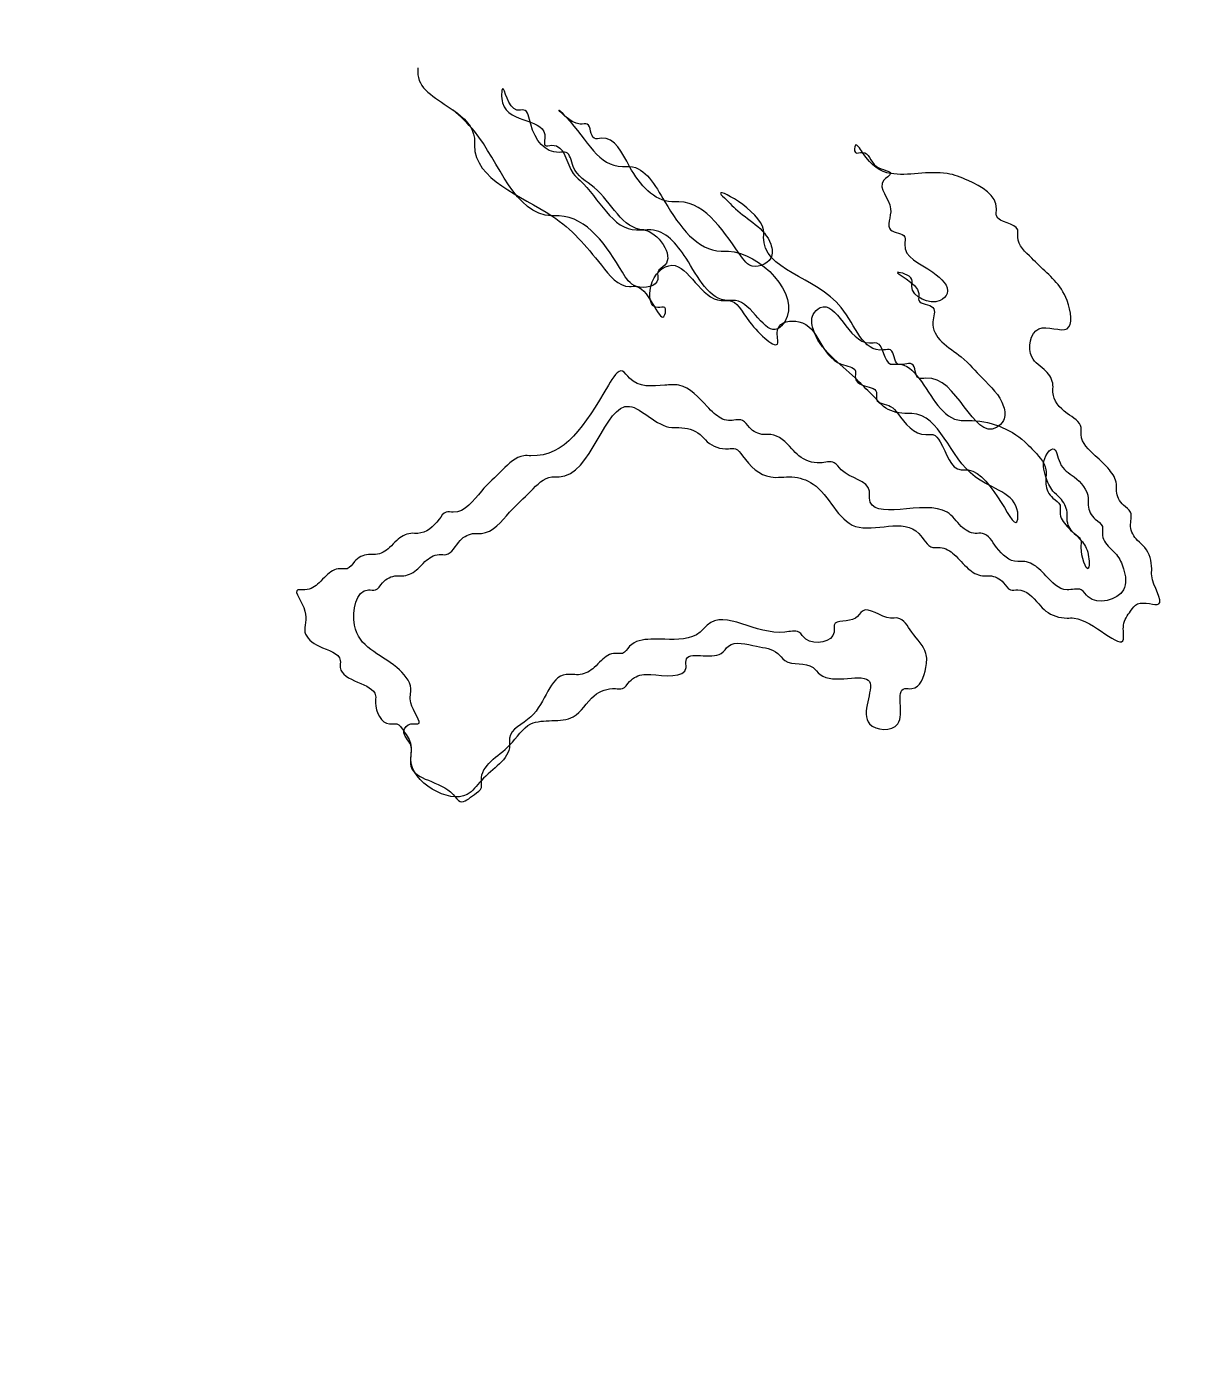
# Model space of a CAD drawing. Header units: metres. Extents: x 0 to 100, y 0 to 141.
# Drawn here: x 87.015 to 91.15, y 8 to 12.769 of the extents above; entities that cross this region are included whole.
import ezdxf

# ---------------------------------------------------------------- set-up
doc = ezdxf.new("R2010")
doc.units = ezdxf.units.M

msp = doc.modelspace()

# ---------------------------------------------------------------- linework, layer by layer
msp.add_spline([(88.4, 12.625), (88.4, 12.6), (88.525, 12.475), (88.6, 12.375), (88.6, 12.35), (88.875, 12.1), (89.05, 11.925), (89.15, 11.85), (89.175, 11.85), (89.275, 11.75), (89.275, 11.775), (89.25, 11.775), (89.225, 11.85), (89.3, 11.925), (89.475, 11.8), (89.5, 11.8), (89.575, 11.725), (89.675, 11.65), (89.675, 11.7), (89.75, 11.725), (89.9, 11.575), (89.95, 11.55), (89.95, 11.525), (89.975, 11.5), (90.025, 11.475), (90.025, 11.45), (90.075, 11.425), (90.1, 11.4), (90.2, 11.325), (90.225, 11.325), (90.25, 11.3), (90.325, 11.2), (90.35, 11.2), (90.525, 11.025), (90.525, 11.05), (90.375, 11.175), (90.15, 11.4), (90.125, 11.4), (90.05, 11.425), (90.025, 11.45), (89.975, 11.5), (89.95, 11.525), (89.8, 11.7), (89.8, 11.75), (89.825, 11.775), (90, 11.65), (90.025, 11.65), (90.075, 11.575), (90.1, 11.575), (90.175, 11.525), (90.325, 11.375), (90.35, 11.375), (90.55, 11.3), (90.575, 11.275), (90.625, 11.2), (90.625, 11.15), (90.65, 11.1), (90.675, 11.075), (90.675, 11.05), (90.7, 11), (90.75, 10.95), (90.775, 10.9), (90.775, 10.85), (90.75, 10.925), (90.75, 10.95), (90.725, 10.975), (90.7, 11.025), (90.7, 11.05), (90.675, 11.1), (90.65, 11.125), (90.625, 11.175), (90.625, 11.25), (90.65, 11.275), (90.675, 11.225), (90.725, 11.175), (90.775, 11.1), (90.775, 11.075), (90.8, 11.025), (90.825, 11), (90.825, 10.975), (90.85, 10.925), (90.875, 10.9), (90.9, 10.85), (90.9, 10.775), (90.775, 10.75), (90.75, 10.775), (90.7, 10.775), (90.625, 10.825), (90.6, 10.85), (90.55, 10.875), (90.525, 10.875), (90.45, 10.925), (90.4, 10.975), (90.375, 10.975), (90.325, 11), (90.275, 11.05), (90, 11.1), (90, 11.125), (89.9, 11.2), (89.875, 11.225), (89.825, 11.225), (89.75, 11.25), (89.725, 11.275), (89.65, 11.325), (89.625, 11.325), (89.575, 11.35), (89.55, 11.375), (89.5, 11.375), (89.45, 11.4), (89.425, 11.425), (89.325, 11.5), (89.275, 11.5), (89.15, 11.525), (89.125, 11.55), (89.075, 11.5), (88.8, 11.25), (88.775, 11.25), (88.7, 11.2), (88.625, 11.125), (88.525, 11.05), (88.5, 11.05), (88.475, 11.025), (88.4, 10.975), (88.375, 10.975), (88.325, 10.95), (88.3, 10.925), (88.25, 10.9), (88.225, 10.9), (88.175, 10.875), (88.15, 10.85), (88.125, 10.85), (88.075, 10.825), (88.05, 10.8), (88, 10.775), (87.975, 10.775), (88, 10.7), (88, 10.625), (88.05, 10.575), (88.125, 10.525), (88.125, 10.5), (88.25, 10.4), (88.25, 10.375), (88.3, 10.3), (88.325, 10.3), (88.35, 10.275), (88.375, 10.225), (88.375, 10.15), (88.525, 10.05), (88.55, 10.025), (88.6, 10.05), (88.625, 10.075), (88.625, 10.1), (88.725, 10.225), (88.8, 10.3), (88.95, 10.325), (89.025, 10.4), (89.1, 10.425), (89.125, 10.425), (89.15, 10.45), (89.2, 10.475), (89.225, 10.475), (89.35, 10.5), (89.35, 10.525), (89.475, 10.55), (89.5, 10.575), (89.6, 10.575), (89.675, 10.55), (89.7, 10.525), (89.8, 10.5), (89.825, 10.475), (90, 10.45), (90, 10.3), (90.1, 10.3), (90.125, 10.425), (90.15, 10.425), (90.2, 10.5), (90.2, 10.55), (90.15, 10.625), (90.1, 10.675), (90.075, 10.675), (89.975, 10.7), (89.95, 10.675), (89.875, 10.65), (89.875, 10.625), (89.775, 10.6), (89.75, 10.625), (89.7, 10.625), (89.425, 10.65), (89.4, 10.625), (89.275, 10.6), (89.225, 10.6), (89.15, 10.575), (89.125, 10.55), (89.1, 10.55), (89.05, 10.525), (89.025, 10.5), (88.975, 10.475), (88.925, 10.475), (88.8, 10.325), (88.725, 10.25), (88.725, 10.225), (88.625, 10.1), (88.575, 10.05), (88.375, 10.175), (88.375, 10.225), (88.35, 10.275), (88.375, 10.3), (88.4, 10.3), (88.375, 10.375), (88.375, 10.425), (88.325, 10.5), (88.175, 10.65), (88.225, 10.775), (88.25, 10.775), (88.275, 10.8), (88.325, 10.825), (88.35, 10.825), (88.4, 10.85), (88.425, 10.875), (88.475, 10.9), (88.5, 10.9), (88.55, 10.95), (88.6, 10.975), (88.625, 10.975), (88.725, 11.05), (88.8, 11.125), (88.875, 11.175), (88.9, 11.175), (89.15, 11.425), (89.3, 11.35), (89.325, 11.35), (89.4, 11.325), (89.425, 11.3), (89.5, 11.275), (89.525, 11.275), (89.55, 11.25), (89.65, 11.175), (89.725, 11.175), (89.8, 11.15), (89.95, 11), (90.175, 10.975), (90.225, 10.925), (90.25, 10.925), (90.3, 10.9), (90.35, 10.85), (90.4, 10.825), (90.425, 10.825), (90.475, 10.8), (90.5, 10.775), (90.525, 10.775), (90.6, 10.725), (90.625, 10.7), (90.7, 10.675), (90.725, 10.675), (90.9, 10.6), (90.9, 10.65), (90.925, 10.7), (90.95, 10.725), (91.025, 10.725), (91, 10.825), (91, 10.85), (90.975, 10.925), (90.95, 10.95), (90.925, 11), (90.925, 11.05), (90.9, 11.075), (90.875, 11.125), (90.875, 11.15), (90.85, 11.2), (90.8, 11.25), (90.75, 11.325), (90.75, 11.35), (90.7, 11.4), (90.65, 11.475), (90.65, 11.5), (90.625, 11.55), (90.575, 11.6), (90.6, 11.7), (90.7, 11.7), (90.7, 11.8), (90.6, 11.925), (90.575, 11.95), (90.525, 12.025), (90.525, 12.05), (90.45, 12.1), (90.45, 12.125), (90.35, 12.225), (90.275, 12.25), (90.075, 12.25), (89.975, 12.325), (89.95, 12.35), (89.95, 12.325), (89.975, 12.325), (90.025, 12.275), (90.075, 12.25), (90.05, 12.225), (90.075, 12.125), (90.075, 12.05), (90.125, 12.025), (90.125, 12), (90.225, 11.9), (90.275, 11.825), (90.25, 11.8), (90.15, 11.85), (90.15, 11.875), (90.1, 11.9), (90.175, 11.825), (90.175, 11.8), (90.225, 11.775), (90.225, 11.725), (90.325, 11.6), (90.4, 11.525), (90.475, 11.425), (90.475, 11.375), (90.45, 11.35), (90.2, 11.525), (90.175, 11.525), (90.15, 11.575), (90.1, 11.575), (90.075, 11.625), (90.05, 11.625), (89.9, 11.775), (89.625, 12.025), (89.625, 12.05), (89.475, 12.175), (89.5, 12.15), (89.525, 12.125), (89.65, 12), (89.65, 11.95), (89.575, 11.925), (89.55, 11.95), (89.325, 12.15), (89.3, 12.15), (89.15, 12.275), (89.05, 12.375), (89.025, 12.375), (89, 12.425), (88.975, 12.425), (88.9, 12.475), (88.925, 12.45), (89.125, 12.275), (89.15, 12.275), (89.275, 12.15), (89.475, 11.975), (89.5, 11.975), (89.7, 11.725), (89.675, 11.7), (89.525, 11.8), (89.5, 11.8), (89.35, 11.95), (89.225, 12.05), (89.2, 12.05), (89.025, 12.2), (88.95, 12.275), (88.925, 12.325), (88.9, 12.325), (88.8, 12.425), (88.775, 12.475), (88.75, 12.475), (88.7, 12.55), (88.7, 12.5), (88.85, 12.375), (88.85, 12.35), (88.875, 12.35), (88.95, 12.25), (88.975, 12.225), (89.175, 12.05), (89.2, 12.05), (89.275, 11.925), (89.25, 11.9), (89.25, 11.875), (89.175, 11.85), (89.125, 11.9), (88.9, 12.1), (88.875, 12.1), (88.6, 12.4), (88.525, 12.475)], degree=3)

doc.saveas('drawing.dxf')
